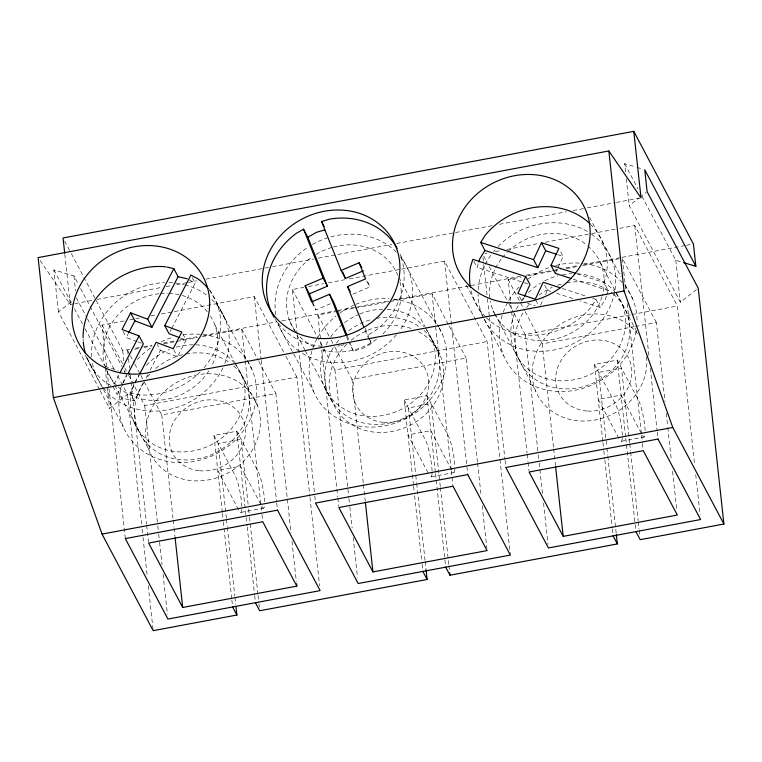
<?xml version="1.0" encoding="UTF-8"?>
<svg xmlns="http://www.w3.org/2000/svg" width="762" height="762" viewBox="0 0 762 762"><rect width="100%" height="100%" fill="white"/><g stroke="black" fill="none" stroke-linecap="round" stroke-linejoin="round"><path stroke-width="0.57" stroke-dasharray="3.81 2.86" d="M527.733 283.883L477.107 267.405L478.498 262.985M606.762 294.989L608.162 290.57L603.895 282.521L606.304 274.882A70.523 62.436 -27.9 0 0 591.112 224.885M606.419 296.094L605.371 299.409L600.294 307.505L580.044 300.914M522.618 300.495L524.094 297.313M540.534 305.105L543.487 298.761M545.449 294.523L547.411 290.293L543.154 282.245M555.279 273.358L563.137 256.423L559.946 250.384M136.941 341.538L126.273 337.537L128.426 333.365M114.024 384.372L119.472 373.828M144.066 381.962L134.264 400.926L125.159 398.821L117.196 394.526L121.006 387.144M123.187 382.934L126.997 375.552M134.264 400.926L130.007 392.878L139.265 374.971M146.247 377.742L147.876 374.58M150.057 370.37L160.401 350.349L157.21 344.31M170.107 331.565L171.202 329.46M171.745 328.403L195.158 283.093L190.9 275.044M160.401 350.349L177.47 356.749L186.09 340.081L181.832 332.032M592.655 298.352L596.036 299.456L591.645 306.448A70.523 62.436 -27.9 0 1 486.47 317.83M99.574 389.544L58.445 311.877L72.752 300.628M100.127 390.601L109.576 408.442L127.454 394.383L116.338 373.39M696.449 289.598L680.352 302.247L629.221 205.683L639.061 197.949M639.956 197.244L646.214 192.329M369.275 339.5L367.141 335.48L374.542 331.241A70.523 62.436 -27.9 0 0 400.136 254.679M369.227 338.09L371.399 343.529L362.826 348.425L353.406 351.206L349.139 343.157M312.106 302.933L315.83 309.972L331.718 303.19M352.892 294.161L369.827 286.922L366.817 279.397M341.005 345.557L344.053 344.662M40.11 260.528L70.285 304.476L73.79 303.819M74.962 303.6L92.507 300.323M97.184 299.447L161.506 287.436M166.183 286.56L172.031 285.464M176.708 284.597L187.233 282.626M188.405 282.407L196.596 280.883M205.95 279.13L271.443 266.89M272.615 266.671L313.544 259.032M318.221 258.156L391.906 244.392M396.583 243.516L492.481 225.6M499.501 224.285L566.166 211.826M573.176 210.522L586.045 208.112M587.216 207.893L615.286 202.654M616.458 202.435L641.013 197.844M106.585 366.351L102.089 325.06L125.32 320.726M129.969 319.859L134.617 318.983M135.779 318.773L139.265 318.116M150.886 315.944L156.696 314.858M161.344 313.992L254.279 296.628L283.607 352.015M297.209 334.347L292.332 289.522L303.952 287.35M308.6 286.483L323.698 283.664M328.346 282.788L344.615 279.749M349.263 278.882L400.383 269.338M401.545 269.119L444.532 261.09L487.137 341.557L510.245 553.898M484.899 253.546L487.223 253.108M495.357 251.593L501.167 250.507M506.978 249.422L539.506 243.345M545.316 242.259L590.626 233.791M591.788 233.572L615.02 229.229M619.668 228.362L634.775 225.542L677.38 306.01L694.706 465.268M96.183 300.561L122.692 350.634L130.883 349.101M135.56 348.224L142.58 346.92M143.751 346.7L151.933 345.167M163.63 342.986L175.327 340.795M180.003 339.919L197.549 336.642M203.397 335.556L277.073 321.783M281.75 320.916L336.718 310.639M337.89 310.429L356.606 306.934M357.769 306.715L388.182 301.028M392.859 300.152L470.049 285.731M471.221 285.512L520.341 276.339M526.18 275.244L554.25 270.005M555.422 269.786L557.765 269.348M565.947 267.814L578.815 265.414M583.492 264.538L620.916 257.546M622.087 257.327L685.238 245.526M686.41 245.307L693.43 244.002M128.045 354.063L127.664 350.558L129.988 350.12M134.645 349.253L139.303 348.386M143.961 347.51L152.114 345.986M163.763 343.814L175.412 341.633M176.574 341.424L197.549 337.499M202.206 336.633L241.802 329.232L258.299 360.388M321.202 345.348L317.906 315.02L335.375 311.753M336.537 311.534L354.006 308.267M355.178 308.048L388.953 301.742M390.115 301.523L432.054 293.694L448.542 324.841M510.435 300.476L508.149 279.473L520.96 277.082M527.952 275.768L552.412 271.205M553.574 270.986L560.565 269.681M566.385 268.595L578.034 266.414M582.692 265.547L618.801 258.794M128.645 375.228L144.694 405.536L296.894 377.104L309.858 496.252M323.869 349.091L334.937 369.989L487.137 341.557M514.121 313.544L525.18 334.451L630.907 314.696M632.069 314.477L677.38 306.01M144.151 381.714L161.744 414.938L275.892 393.611L291.055 532.981M334.947 347.205L351.987 379.39L466.134 358.064L477.45 462.001M525.189 311.658L542.23 343.853L634.251 326.66M635.413 326.441L656.377 322.526L664.988 401.66M222.314 512.34L213.951 435.454L236.782 431.187L258.08 471.43A19.593 3.029 79.4 0 1 264.624 501.787M413.461 485.08L404.193 399.917L427.025 395.649L448.323 435.883A19.593 3.029 79.4 0 1 454.866 466.249M602.809 441.255L594.436 364.369L617.268 360.102L638.575 400.336A19.593 3.029 79.4 0 1 645.109 430.701M240.935 512.378L263.766 508.111M431.178 476.831L454.009 472.564M621.43 441.284L644.252 437.026M130.007 392.878L137.865 394.697A70.523 62.436 -27.9 0 0 200.149 371.875M625.545 171.841L624.659 163.678L635.803 167.049M636.918 167.383L642.499 169.069M641.88 196.215L675.78 260.242L682.476 262.261M58.445 311.877L53.873 269.872L73.943 275.939L78.391 284.34M105.004 366.436L118.386 370.484M557.698 254.651L563.137 256.423M576.891 273.729L603.895 282.521M573.281 279.216L608.162 290.57M562.28 288.465L585.911 296.161M547.411 290.293L550.793 291.389M556.412 293.218L574.415 299.075M527.571 303.324L535.191 305.81M180.756 338.08L186.09 340.081M138.008 341.938L141.208 343.138M189.186 279.864L195.158 283.093M110.966 385.41L106.051 382.762A70.523 62.436 -27.9 0 1 86.944 357.978M624.659 163.678L637.994 188.871M656.377 322.526L622.297 258.147L625.973 291.979M589.569 217.37L621.001 276.73M624.859 284.026L632.574 298.599M600.542 263.147L637.061 332.118M596.036 299.456L600.294 307.505M641.29 433.283L621.078 395.107L598.246 399.374L619.001 438.579M594.436 364.369L615.744 404.603A19.593 3.029 79.4 0 1 622.316 436.978M535.819 300.18L539.02 306.219M519.465 296.523L521.589 300.542M508.149 279.473L524.637 310.62M483.68 256.07L487.004 262.338M489.214 266.519L508.587 303.095M509.14 304.143L513.559 312.506M473.916 261.366L477.107 267.405M493.243 310.925L494.348 313.011M494.9 314.058L535.848 391.392M466.325 285.121L483.965 318.449M484.518 319.488L503.815 355.94M449.094 325.879L466.134 358.064M399.879 253.956L438.474 326.86M439.026 327.898L442.331 334.147M431.606 338.928L435.864 346.967M398.974 277.473L424.977 326.593M425.529 327.641L440.474 355.854M366.636 280.892L369.827 286.922M451.59 469.859L430.835 430.654L408.003 434.912L428.215 473.088M404.193 399.917L425.501 440.15A19.593 3.029 79.4 0 1 432.064 472.516M369.808 340.509L371.399 343.529M317.906 315.02L330.546 338.899M331.099 339.938L334.394 346.167M292.332 289.522L323.317 348.043M289.874 321.488L294.846 330.889M297.066 335.07L304.81 349.701M305.362 350.749L332.48 401.955M324.307 386.705L328.565 394.754M274.977 318.583L313.573 391.478M285.826 356.197L296.894 377.104M258.851 361.426L275.892 393.611M209.636 289.503L252.089 369.694M217.303 304.629L225.819 320.726M241.354 374.466L245.621 382.514M214.922 325.079L234.286 361.655M234.848 362.702L257.527 405.555A58.769 52.035 -27.9 0 1 191.338 480.612A58.769 52.035 -27.9 0 1 160.277 395.821A58.769 52.035 -27.9 0 1 257.527 405.555M173.746 349.71L177.47 356.749M213.951 435.454L235.258 475.688A19.593 3.029 79.4 0 1 241.421 501.244A19.593 3.029 79.4 0 1 239.058 510.692M238.516 509.664L217.761 470.459L240.592 466.192L261.89 506.435A19.593 3.029 79.4 0 0 264.633 504.644M123.073 331.499L126.273 337.537M127.664 350.558L129.854 354.711M130.407 355.749L134.255 363.017M134.807 364.055L140.303 374.437M140.856 375.476L143.599 380.676M64.703 241.097L70.78 252.574M71.333 253.613L95.631 299.514M102.089 325.06L124.225 366.865M124.778 367.913L126.435 371.046M80.62 288.541L89.506 305.333M90.059 306.381L121.739 366.208M123.968 370.408L125.073 372.504L124.701 369.056M76.324 297.818L86.887 317.764M87.439 318.811L114.119 369.199M53.873 269.872L71.657 303.457M74.438 308.705L82.772 324.45M85.001 328.651L104.451 365.389M105.956 368.627L114.252 384.305M114.805 385.353L148.561 449.104M134.055 422.243L138.322 430.292M112.938 386.477L117.196 394.526M87.068 357.892L95.059 372.98M85.287 355.168L102.927 388.496M103.48 389.534L123.33 427.025M365.312 328.308L368.789 337.004M364.969 330.041L367.141 335.48M347.31 335.985L353.406 351.206M346.529 336.642L348.272 340.985M312.82 302.447L315.83 309.972M675.78 260.242L680.352 302.247M695.735 474.707L700.097 514.817M666.274 413.471L667.693 426.463M667.817 427.644L671.293 459.534M672.57 471.345L676.685 509.14M634.775 225.542L649.024 356.483M650.3 368.284L657.111 430.806M657.235 431.987L658.006 439.064M626.307 178.841L629.221 205.683M627.25 303.647L641.452 434.178M641.575 435.359L642.347 442.427M642.471 443.598L643.242 450.666M629.641 442.674L621.525 368.151L598.703 372.418L606.809 446.942M629.764 443.855L630.536 450.952M630.669 452.133L638.137 520.741M638.261 521.922L639.032 529.028M639.166 530.209L639.68 534.934M617.268 360.102L625.631 436.988M625.764 438.179L635.032 523.342M635.156 524.523L635.927 531.619M606.933 448.123L607.714 455.219M607.838 456.4L616.201 533.286M602.933 442.436L603.704 449.532M603.837 450.723L604.733 459M604.866 460.181L612.2 527.609M612.334 528.79L613.105 535.886M542.23 343.853L553.545 447.789M553.669 448.97L555.469 465.506M525.18 334.451L538.153 453.6M538.277 454.781L539.048 461.858M539.172 463.039L542.639 494.89M543.544 503.149L548.03 544.43M510.94 305.143L527.047 453.152M527.171 454.323L527.942 461.391M528.076 462.572L528.971 470.811M482.965 257.518L483.603 263.414M483.737 264.595L487.328 297.628M487.451 298.809L489.385 316.497M489.509 317.678L504.911 459.238M505.044 460.419L505.816 467.497M477.574 463.182L481.174 496.262M482.203 505.711L486.832 548.23M444.532 261.09L467.763 474.612M432.054 293.694L451.209 469.725M451.333 470.897L452.999 486.213M440.293 486.499L431.282 403.698L408.451 407.956L415.661 474.202M440.426 487.68L448.789 564.566M448.923 565.747L449.694 572.843M427.025 395.649L435.388 472.535M435.521 473.716L445.684 567.166M415.795 475.383L416.566 482.479M416.69 483.66L425.063 560.556M425.186 561.737L426.091 570.014M413.595 486.261L414.109 490.995M414.623 495.729L421.957 563.147M422.081 564.337L422.862 571.433M351.987 379.39L363.303 483.327M363.426 484.508L365.227 501.044M334.937 369.989L348.805 497.396M348.929 498.577L349.701 505.654M349.834 506.835L352.139 528.076M353.168 537.505L357.53 577.615M321.716 350.015L337.699 496.938M337.823 498.119L338.728 506.359M297.342 335.528L314.668 494.786M314.801 495.967L315.563 503.044M309.982 497.434L319.611 585.902M291.96 541.249L296.323 581.406M254.279 296.628L261.09 359.15M261.214 360.331L276.616 501.891M276.749 503.072L277.52 510.149M241.802 329.232L245.107 359.569M245.231 360.74L261.861 513.512M261.985 514.693L262.757 521.751M248.117 504.301L241.04 439.236L218.208 443.503L226.324 518.027M248.631 509.026L249.403 516.122M249.536 517.312L257.899 594.198M258.032 595.379L258.804 602.475M258.928 603.656L259.318 607.209M236.782 431.187L246.05 516.36M246.174 517.541L247.078 525.818M247.202 527.009L254.546 594.427M254.67 595.617L255.318 601.523M226.447 519.208L227.219 526.304M227.352 527.485L234.82 596.094M234.944 597.275L235.715 604.38M222.447 513.531L223.218 520.627M223.342 521.808L231.715 598.694M231.839 599.875L232.61 606.971M161.744 414.938L173.06 518.874M173.184 520.055L173.955 527.142M174.079 528.323L174.984 536.591M144.694 405.536L157.658 524.685M157.791 525.866L158.563 532.943M158.686 534.124L159.458 541.201M159.591 542.382L162.03 564.794M163.049 574.234L167.421 614.343M128.549 358.731L129.559 368.065M130.321 375.066L130.959 380.895M131.083 382.067L146.561 524.237M146.685 525.418L148.485 541.906M122.692 350.634L123.825 360.998M127.454 394.383L141.599 524.342M142.113 529.066L142.885 536.153M143.008 537.334L147.256 576.32M148.285 585.768L153.038 629.479M107.099 371.075L108.89 387.591M109.023 388.772L125.32 538.591M105.127 367.598L107.166 386.267M107.29 387.439L109.576 408.442M73.943 275.939L75.571 290.913M64.818 254.308L70.285 304.476M646.576 356.845A58.769 52.035 -27.9 0 1 574.548 420.367A58.769 52.035 -27.9 0 1 543.058 340.576A58.769 52.035 -27.9 0 1 637.48 333.794M587.826 245.85A58.769 52.035 -27.9 0 1 602.285 295.675M601.97 296.742A58.769 52.035 -27.9 0 1 552.269 339.604A58.769 52.035 -27.9 0 1 495.767 315.992M495.214 315.001A58.769 52.035 -27.9 0 1 490.309 301.095M489.823 297.694A58.769 52.035 -27.9 0 1 494.614 270.015M495.595 267.995A58.769 52.035 -27.9 0 1 501.777 258.347M502.491 257.442A58.769 52.035 -27.9 0 1 507.197 252.279M508.044 251.46A58.769 52.035 -27.9 0 1 586.931 245.107M485.632 316.992A70.523 62.436 -27.9 0 1 470.583 288.388M591.455 234.096A70.523 62.436 -27.9 0 1 614.82 290.979M614.62 292.094A70.523 62.436 -27.9 0 1 555.069 349.787A70.523 62.436 -27.9 0 1 483.975 318.868M482.517 315.697A70.523 62.436 -27.9 0 1 478.069 294.303M478.174 289.808A70.523 62.436 -27.9 0 1 491.423 254.365M493.614 251.527A70.523 62.436 -27.9 0 1 495.062 249.803M498.138 246.45A70.523 62.436 -27.9 0 1 590.474 233.429M616.172 293.551A58.769 52.035 -27.9 0 1 574.386 379.686A58.769 52.035 -27.9 0 1 514.588 313.334M516.398 309.239A58.769 52.035 -27.9 0 1 518.541 305.238M521.027 301.361A58.769 52.035 -27.9 0 1 523.799 297.685M528.495 292.513A58.769 52.035 -27.9 0 1 540.563 283.15M544.716 280.835A58.769 52.035 -27.9 0 1 557.927 275.787M562.48 274.768A58.769 52.035 -27.9 0 1 571.719 273.729M577.453 273.796A58.769 52.035 -27.9 0 1 614.763 291.779M613.391 294.132A58.769 52.035 -27.9 0 1 615.658 366.332A58.769 52.035 -27.9 0 1 538.134 381.248A58.769 52.035 -27.9 0 1 524.008 311.325M526.647 307.543A58.769 52.035 -27.9 0 1 530.323 303.095M538.972 295.18A58.769 52.035 -27.9 0 1 552.164 287.36M557.651 285.207A58.769 52.035 -27.9 0 1 563.328 283.55M566.747 282.807A58.769 52.035 -27.9 0 1 612.496 293.389M622.287 437.826A19.593 3.029 79.4 0 1 619.554 439.607M644.833 435.912A19.593 3.029 79.4 0 1 642.385 435.34M418.586 331.727A58.769 52.035 -27.9 0 1 431.406 407.822A58.769 52.035 -27.9 0 1 347.491 421.662A58.769 52.035 -27.9 0 1 347.501 343.443M351.034 340.319A58.769 52.035 -27.9 0 1 410.975 328.412M399.926 281.892A58.769 52.035 -27.9 0 1 381.972 334.699M376.533 339.185A58.769 52.035 -27.9 0 1 321.459 349.606M313.877 346.691A58.769 52.035 -27.9 0 1 298.18 334.947M296.027 332.327A58.769 52.035 -27.9 0 1 311.201 257.68M316.097 254.394A58.769 52.035 -27.9 0 1 332.299 247.307M333.432 246.993A58.769 52.035 -27.9 0 1 397.859 275.387M400.441 256.699A70.523 62.436 -27.9 0 1 399.336 331.099M396.373 334.87A70.523 62.436 -27.9 0 1 301.209 352.635M299.361 351.406A70.523 62.436 -27.9 0 1 277.52 321.697M275.882 314.801A70.523 62.436 -27.9 0 1 308.439 246.917M312.382 244.507A70.523 62.436 -27.9 0 1 396.545 252.327M339.89 345.738A70.523 62.436 -27.9 0 1 337.652 346.053M321.888 346.339A70.523 62.436 -27.9 0 1 276.673 321.288M210.369 315.935A58.769 52.035 -27.9 0 1 211.645 366.074M208.788 370.999A58.769 52.035 -27.9 0 1 117.796 386.505M116.967 385.705A58.769 52.035 -27.9 0 1 106.356 369.684M105.585 367.57A58.769 52.035 -27.9 0 1 159.515 293.646M160.668 293.522A58.769 52.035 -27.9 0 1 167.611 293.294M168.754 293.332A58.769 52.035 -27.9 0 1 181.013 295.17M182.099 295.466A58.769 52.035 -27.9 0 1 208.426 313.153M211.76 299.409A70.523 62.436 -27.9 0 1 224.79 363.522M222.923 367.827A70.523 62.436 -27.9 0 1 150.085 411.07A70.523 62.436 -27.9 0 1 92.192 361.588M91.716 356.892A70.523 62.436 -27.9 0 1 164.449 282.616M168.954 282.578A70.523 62.436 -27.9 0 1 183.737 284.474M184.871 284.759A70.523 62.436 -27.9 0 1 206.302 294.856M209.502 290.312A70.523 62.436 -27.9 0 1 203.244 368.57M83.201 340.795A70.523 62.436 -27.9 0 1 83.106 338.585M426.606 330.013A58.769 52.035 -27.9 0 1 383.524 415.347A58.769 52.035 -27.9 0 1 324.345 348.882M326.146 344.786A58.769 52.035 -27.9 0 1 330.137 337.861M330.784 336.909A58.769 52.035 -27.9 0 1 342.633 324.126M344.472 322.669A58.769 52.035 -27.9 0 1 357.664 314.858M359.826 313.934A58.769 52.035 -27.9 0 1 382.638 309.248M387.201 309.334A58.769 52.035 -27.9 0 1 423.786 326.469M424.015 330.441A58.769 52.035 -27.9 0 1 424.853 402.517A58.769 52.035 -27.9 0 1 347.558 416.585A58.769 52.035 -27.9 0 1 333.766 346.872M336.404 343.081A58.769 52.035 -27.9 0 1 340.871 337.785M348.729 330.718A58.769 52.035 -27.9 0 1 371.942 319.383M376.504 318.354A58.769 52.035 -27.9 0 1 420.424 327.517M432.044 473.373A19.593 3.029 79.4 0 1 429.311 475.155M454.876 469.106A19.593 3.029 79.4 0 1 452.133 470.887M235.687 364.646A58.769 52.035 -27.9 0 1 225.904 434.54A58.769 52.035 -27.9 0 1 151.047 442.798A58.769 52.035 -27.9 0 1 138.646 375.342M146.371 365.284A58.769 52.035 -27.9 0 1 169.583 349.482M176.298 347.186A58.769 52.035 -27.9 0 1 234.277 362.864M233.772 365.979A58.769 52.035 -27.9 0 1 234.61 438.055A58.769 52.035 -27.9 0 1 157.315 452.133A58.769 52.035 -27.9 0 1 143.523 382.41M147.571 376.819A58.769 52.035 -27.9 0 1 149.838 374.19M155.743 368.465A58.769 52.035 -27.9 0 1 182.832 354.635M186.252 353.901A58.769 52.035 -27.9 0 1 230.172 363.064M183.08 334.966A70.523 62.436 -27.9 0 1 256.413 395.849A70.523 62.436 -27.9 0 1 174.679 462.391A70.523 62.436 -27.9 0 1 122.358 384.41M122.749 383.315A70.523 62.436 -27.9 0 1 126.53 374.79M137.379 359.435A70.523 62.436 -27.9 0 1 151.247 347.52M161.287 341.767A70.523 62.436 -27.9 0 1 173.079 337.223M439.207 327.889A70.523 62.436 -27.9 0 1 377.276 426.844A70.523 62.436 -27.9 0 1 317.335 338.204M317.906 337.166A70.523 62.436 -27.9 0 1 335.975 316.049M339.604 313.287A70.523 62.436 -27.9 0 1 353.606 305.267M355.711 304.362A70.523 62.436 -27.9 0 1 389.058 298.637M393.744 299.066A70.523 62.436 -27.9 0 1 438.607 326.879M624.811 285.588A70.523 62.436 -27.9 0 1 637.022 321.116M636.127 331.213A70.523 62.436 -27.9 0 1 551.793 390.935A70.523 62.436 -27.9 0 1 502.844 313.325M503.234 312.22A70.523 62.436 -27.9 0 1 508.159 301.628M508.749 300.599A70.523 62.436 -27.9 0 1 520.246 285.874M528.018 279.102A70.523 62.436 -27.9 0 1 549.173 267.576M555.784 265.509A70.523 62.436 -27.9 0 1 582.825 263.385M583.997 263.528A70.523 62.436 -27.9 0 1 623.326 283.797M587.616 411.051A39.005 34.538 -27.9 0 0 629.374 359.693A39.005 34.538 -27.9 0 0 564.29 355.911A39.005 34.538 -27.9 0 0 587.616 411.051M383.934 422.405A39.005 34.538 -27.9 0 0 426.577 371.656A39.005 34.538 -27.9 0 0 361.693 366.798A39.005 34.538 -27.9 0 0 383.934 422.405M199.53 470.745A39.005 34.538 -27.9 0 0 243.478 420.919A39.005 34.538 -27.9 0 0 178.918 414.461A39.005 34.538 -27.9 0 0 199.53 470.745"/><path stroke-width="1.14" d="M478.85 261.88L479.889 258.566L484.975 250.469L480.708 242.421L485.099 235.429A70.523 62.436 -27.9 0 1 590.274 224.047M470.373 287.226A70.523 62.436 -27.9 0 1 470.44 266.995L472.85 259.356L525.723 276.568L517.865 293.503L535.295 299.18L543.154 282.245L560.032 287.731M541.449 242.697L545.716 250.746L537.848 267.681L533.591 259.632L541.449 242.697L558.879 248.374L551.021 265.309L555.279 273.358L571.033 278.482M524.58 296.256L529.99 284.617L525.723 276.568M167.097 267.081L173.831 268.643L178.089 276.692L151.952 327.269L147.695 319.221L130.626 312.82L122.006 329.489L139.075 335.89L143.342 343.938L128.092 373.447M128.959 332.327L134.884 320.859L130.626 312.82M120.015 372.78L139.075 335.89M147.695 319.221L173.831 268.643M139.808 373.913L156.143 342.3L173.212 348.701L181.832 332.032L164.763 325.631L190.9 275.044L197.777 278.759A70.523 62.436 -27.9 0 1 208.064 288.493M327.384 286.169L323.117 278.12L305.124 285.807L309.382 293.856L327.384 286.169L307.81 237.249L303.552 229.2L296.142 233.439A70.523 62.436 -27.9 0 0 274.139 317.335M307.81 237.249L316.382 232.353L324.764 229.876M397.135 248.364A70.523 62.436 -27.9 0 0 329.689 219.123L321.545 221.523L341.119 270.434L359.121 262.757L361.779 267.786M341.119 270.434L345.377 278.482L363.379 270.805M346.881 334.899L333.832 302.295L329.575 294.246L311.572 301.923L305.124 285.807M363.665 326.784L347.567 286.56L365.57 278.882L359.121 262.757M683.59 262.604L695.858 266.309L693.43 244.002L633.774 131.34L63.046 237.973L64.694 253.136M633.774 131.34L641.013 197.844L608.828 150.971L38.1 257.604L53.34 397.621L102.041 534.095L153.172 630.66L236.877 615.02L235.972 606.743M53.34 397.621L624.068 290.989L672.77 427.463L723.9 524.027L640.194 539.667L635.927 531.619M102.041 534.095L672.77 427.463M296.837 586.13L262.757 521.751L148.609 543.077L182.699 607.457L296.837 586.13L296.58 583.768M372.942 571.919L487.089 550.593L452.999 486.213L338.852 507.54L372.942 571.919L365.36 502.225M563.185 536.372L677.332 515.045L643.242 450.666L529.095 471.992L563.185 536.372L555.603 466.687M426.091 570.014L427.12 579.482L259.709 610.753L255.441 602.713M445.684 567.166L449.951 575.215L617.363 543.935L616.334 534.476M178.089 276.692L187.195 278.797M545.716 250.746L556.603 254.289M480.708 242.421L533.591 259.632M551.021 265.309L575.767 273.368M484.975 250.469L537.848 267.681M134.884 320.859L151.952 327.269M179.689 337.68L169.021 333.68L164.763 325.631M695.858 266.309L644.728 169.745L647.109 191.624L698.24 288.188L723.9 524.027M613.105 535.886L617.363 543.935M321.545 221.523L324.212 226.552M347.567 286.56L350.234 291.589M422.862 571.433L427.12 579.482M232.61 606.971L236.877 615.02M342.767 271.967L345.377 278.482M303.552 229.2L323.117 278.12M329.575 294.246L346.1 335.556M309.382 293.856L312.82 302.447M608.828 150.971L624.068 290.989M449.694 572.843L449.951 575.215M175.108 537.772L182.699 607.457M85.439 353.568A70.523 62.436 -27.9 0 1 83.277 341.967M83.087 337.48A70.523 62.436 -27.9 0 1 165.973 266.824M277.52 510.149L125.32 538.591L167.935 619.058L320.126 590.626L277.52 510.149M467.763 474.612L315.563 503.044L358.178 583.521L510.369 555.079L467.763 474.612M658.006 439.064L505.816 467.497L548.421 547.973L700.611 519.541L658.006 439.064M129.74 374.009A70.523 62.436 -27.9 0 0 205.216 281.168A70.523 62.436 -27.9 0 0 87.563 274.33A70.523 62.436 -27.9 0 0 129.74 374.009M319.983 338.461A70.523 62.436 -27.9 0 0 395.468 245.631A70.523 62.436 -27.9 0 0 277.806 238.792A70.523 62.436 -27.9 0 0 319.983 338.461M510.226 302.924A70.523 62.436 -27.9 0 0 585.711 210.083A70.523 62.436 -27.9 0 0 468.049 203.244A70.523 62.436 -27.9 0 0 510.226 302.924"/></g></svg>
